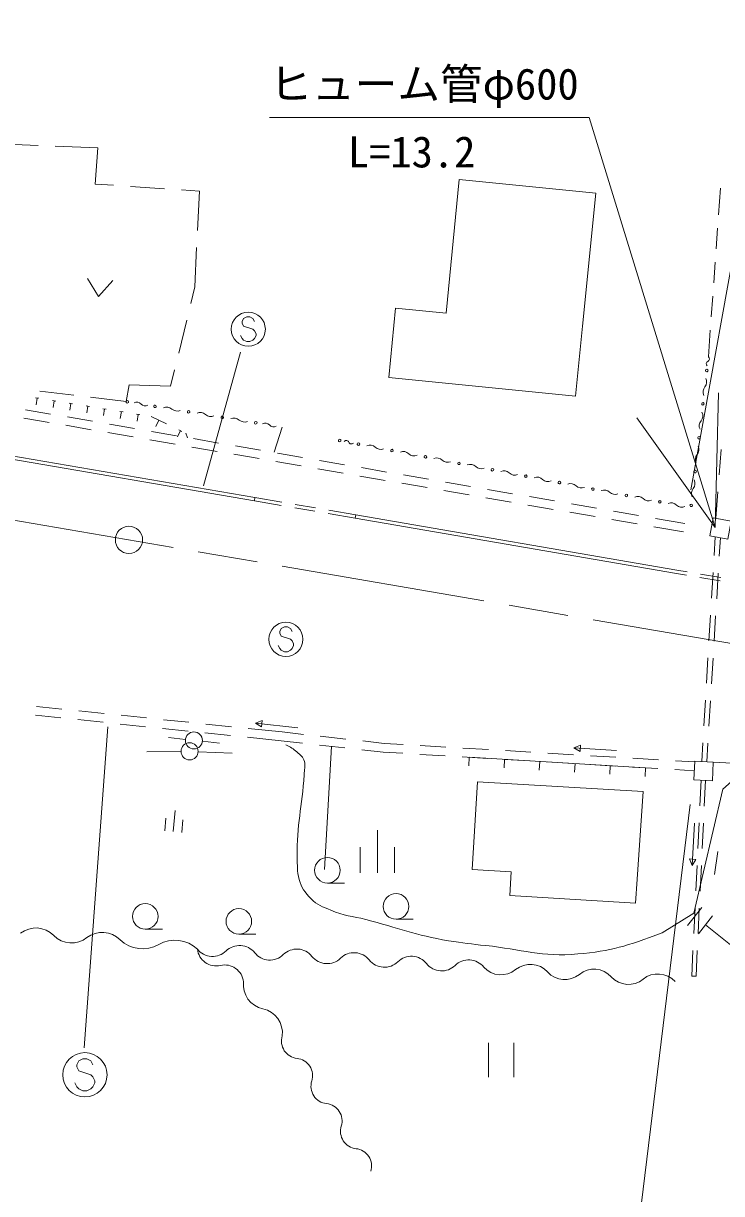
# Model space of a CAD drawing. Units: millimetres, scale not verified. Extents: x 40000 to 680000, y 20000 to 380000.
# Drawn here: x 369676 to 410627, y 259314 to 327999 of the extents above; entities that cross this region are included whole.
import ezdxf
from ezdxf.enums import TextEntityAlignment as Align

# ---------------------------------------------------------------- set-up
doc = ezdxf.new("R2010")
doc.units = ezdxf.units.MM
doc.header["$LTSCALE"] = 1000
doc.linetypes.add('CHAIN', pattern=[18.5, 12, -1.5, 3.5, -1.5])
for name, color, linetype, lineweight in [('M-BGD', 7, 'Continuous', 13), ('M-BMK', 2, 'CHAIN', 13), ('M-BMK-SRVR', 3, 'Continuous', 13), ('M-STR-HTXT', 7, 'Continuous', 13), ('M-STR-STRC', 7, 'Continuous', 13)]:
    doc.layers.add(name, color=color, linetype=linetype, lineweight=lineweight)
doc.styles.add('ＭＳ ゴシック', font='')
doc.styles.get('ＭＳ ゴシック').set_extended_font_data('MS Gothic')

msp = doc.modelspace()

# ---------------------------------------------------------------- linework, layer by layer
at = {"layer": 'M-BGD'}
for p, q in [((368065, 320932), (370548, 320831)), ((371547, 320790), (374031, 320688)), ((374031, 320688), (373891, 318572)), ((373891, 318572), (374950, 318500)), ((375947, 318431), (377943, 318295)), ((378940, 318226), (379999, 318154)), ((379999, 318154), (379886, 315845)), ((410453, 316769), (410564, 318324)), ((410309, 314775), (410395, 315971)), ((379836, 314846), (379723, 312537)), ((410166, 312780), (410252, 313977)), ((373426, 313032), (374085, 311971)), ((374085, 311971), (374920, 312901)), ((379723, 312537), (379487, 311561)), ((410022, 310785), (410108, 311982)), ((379252, 310589), (378782, 308645)), ((382593, 310684), (382503, 310503)), ((382503, 310503), (382503, 310412)), ((382775, 310775), (382593, 310684)), ((382957, 310775), (382775, 310775)), ((383139, 310684), (382957, 310775)), ((383230, 310503), (383139, 310684)), ((382503, 310412), (382593, 310230)), ((382593, 310230), (383139, 310048)), ((383139, 310048), (383230, 309957)), ((383230, 309957), (383321, 309775)), ((383321, 309775), (383321, 309684)), ((409853, 308433), (409965, 309987)), ((382503, 309503), (382412, 309684)), ((382593, 309412), (382503, 309503)), ((382775, 309321), (382593, 309412)), ((382957, 309321), (382775, 309321)), ((383139, 309412), (382957, 309321)), ((383230, 309503), (383139, 309412)), ((383321, 309684), (383230, 309503)), ((380239, 300852), (382416, 308698)), ((378547, 307673), (378311, 306697)), ((372623, 306177), (370638, 306420)), ((375874, 306788), (375711, 305799)), ((378311, 306697), (375874, 306788)), ((370390, 306025), (370587, 305993)), ((370488, 306009), (370424, 305614)), ((371377, 305865), (371574, 305833)), ((371475, 305849), (371411, 305454)), ((372364, 305705), (372561, 305673)), ((372463, 305689), (372399, 305294)), ((375711, 305799), (373616, 306055)), ((371270, 305071), (369792, 305326)), ((373351, 305545), (373548, 305513)), ((373450, 305529), (373386, 305134)), ((374338, 305385), (374536, 305353)), ((374437, 305369), (374373, 304975)), ((375325, 305226), (375523, 305194)), ((375424, 305210), (375360, 304815)), ((376312, 305066), (376510, 305034)), ((376411, 305050), (376347, 304655)), ((371183, 304578), (369705, 304833)), ((373646, 304153), (372168, 304408)), ((373734, 304645), (372255, 304900)), ((376197, 304220), (374719, 304475)), ((377171, 304927), (378070, 304490)), ((377620, 304708), (377446, 304348)), ((384852, 304307), (384380, 302826)), ((362698, 303699), (383256, 300169)), ((376110, 303728), (374632, 303983)), ((378661, 303795), (377183, 304050)), ((378880, 304097), (378705, 303737)), ((378790, 304140), (378970, 304053)), ((379202, 303940), (379307, 303683)), ((381124, 303369), (379646, 303625)), ((362664, 303501), (383222, 299972)), ((378573, 303302), (377095, 303558)), ((381037, 302877), (379559, 303132)), ((383588, 302944), (382110, 303199)), ((410602, 302992), (410487, 301496)), ((383501, 302452), (382022, 302707)), ((385964, 302026), (384486, 302282)), ((386051, 302519), (384573, 302774)), ((388515, 302093), (387037, 302349)), ((388428, 301601), (386950, 301856)), ((390979, 301668), (389500, 301923)), ((390891, 301176), (389413, 301431)), ((393355, 300751), (391877, 301006)), ((393442, 301243), (391964, 301498)), ((395906, 300818), (394427, 301073)), ((383256, 300169), (383222, 299972)), ((383256, 300169), (384832, 299897)), ((395818, 300325), (394340, 300580)), ((398282, 299900), (396804, 300155)), ((398369, 300392), (396891, 300647)), ((400833, 299967), (399355, 300222)), ((410411, 300499), (410293, 298956)), ((383222, 299972), (384798, 299700)), ((385586, 299564), (386769, 299360)), ((385620, 299761), (386803, 299557)), ((400746, 299475), (399267, 299730)), ((403296, 299542), (401818, 299797)), ((387557, 299223), (389133, 298951)), ((387591, 299421), (389167, 299148)), ((389167, 299148), (389133, 298951)), ((389133, 298951), (407976, 295713)), ((389167, 299148), (408010, 295910)), ((403209, 299049), (401731, 299305)), ((405673, 298624), (404194, 298879)), ((405760, 299116), (404282, 299372)), ((408477, 298647), (406745, 298946)), ((408392, 298155), (406658, 298454)), ((410193, 296758), (410260, 297865)), ((410491, 296724), (410557, 297810)), ((407976, 295713), (408572, 295611)), ((408010, 295910), (408605, 295808)), ((409360, 295475), (410543, 295271)), ((409394, 295672), (410576, 295469)), ((410041, 294263), (410132, 295760)), ((410340, 294229), (410430, 295726)), ((409889, 291767), (409980, 293264)), ((410188, 291733), (410279, 293230)), ((384800, 292484), (384709, 292302)), ((384709, 292302), (384709, 292211)), ((384709, 292211), (384800, 292029)), ((384981, 292574), (384800, 292484)), ((384800, 292029), (385345, 291847)), ((385163, 292574), (384981, 292574)), ((385345, 292484), (385163, 292574)), ((385436, 292302), (385345, 292484)), ((384709, 291302), (384618, 291484)), ((384800, 291211), (384709, 291302)), ((385345, 291847), (385436, 291756)), ((385436, 291302), (385345, 291211)), ((385436, 291756), (385527, 291574)), ((385527, 291484), (385436, 291302)), ((385527, 291574), (385527, 291484)), ((384981, 291120), (384800, 291211)), ((385163, 291120), (384981, 291120)), ((385345, 291211), (385163, 291120)), ((409738, 289272), (409829, 290769)), ((410036, 289238), (410127, 290735)), ((370434, 287908), (371926, 287753)), ((409586, 286776), (409677, 288274)), ((409885, 286742), (409976, 288240)), ((370379, 287391), (371871, 287236)), ((372866, 287132), (374358, 286977)), ((372921, 287649), (374413, 287494)), ((375407, 287390), (376899, 287235)), ((377894, 287131), (379386, 286976)), ((375353, 286873), (376845, 286718)), ((377839, 286614), (379331, 286459)), ((380380, 286872), (381872, 286717)), ((382867, 286614), (384844, 286408)), ((383678, 287075), (383285, 286929)), ((385771, 286661), (383285, 286929)), ((383285, 286929), (383638, 286702)), ((383638, 286702), (383678, 287075)), ((379180, 285974), (378187, 286093)), ((380174, 285863), (381169, 285759)), ((380326, 286355), (381818, 286200)), ((382812, 286096), (384788, 285891)), ((384788, 285891), (386047, 285751)), ((384844, 286408), (386097, 286268)), ((387091, 286158), (388581, 285992)), ((389575, 285882), (390828, 285742)), ((390828, 285742), (391955, 285675)), ((409459, 284671), (409526, 285778)), ((409758, 284658), (409824, 285744)), ((378924, 285268), (376924, 285251)), ((379924, 285253), (381922, 285174)), ((387041, 285640), (388531, 285474)), ((387331, 278337), (387749, 285561)), ((389525, 285364), (390784, 285224)), ((390784, 285224), (391921, 285156)), ((392919, 285096), (394416, 285006)), ((392953, 285615), (394450, 285525)), ((395448, 285465), (396946, 285375)), ((397944, 285315), (399441, 285225)), ((400439, 285166), (401937, 285076)), ((402347, 285642), (401961, 285477)), ((404457, 285331), (401961, 285477)), ((401961, 285477), (402325, 285268)), ((402325, 285268), (402347, 285642)), ((395414, 284946), (396912, 284856)), ((395827, 284921), (395797, 284422)), ((395827, 284921), (406170, 284301)), ((397896, 284797), (397866, 284298)), ((397910, 284796), (399407, 284707)), ((399964, 284673), (399934, 284174)), ((400405, 284647), (401903, 284557)), ((402033, 284549), (402003, 284050)), ((402901, 284497), (404398, 284407)), ((402935, 285016), (404432, 284926)), ((404101, 284425), (404071, 283926)), ((405430, 284866), (406928, 284776)), ((407926, 284716), (409052, 284649)), ((405396, 284347), (406894, 284257)), ((406170, 284301), (406140, 283802)), ((406170, 284301), (406140, 283802)), ((407892, 284198), (409028, 284129)), ((409358, 282074), (409431, 283579)), ((409608, 282063), (409680, 283567)), ((378461, 280558), (378571, 281803)), ((378029, 281349), (377963, 280601)), ((379025, 281261), (378960, 280514)), ((409048, 281064), (408902, 278568)), ((409238, 279577), (409310, 281076)), ((409488, 279566), (409560, 281064)), ((390435, 280640), (390435, 278140)), ((389435, 279640), (389435, 278140)), ((391435, 279640), (391435, 278140)), ((409111, 278932), (408737, 278954)), ((408737, 278954), (408902, 278568)), ((408902, 278568), (409111, 278932)), ((410214, 278053), (410407, 279385)), ((409118, 277080), (409190, 278578)), ((409368, 277069), (409440, 278567)), ((387507, 277543), (388507, 277543)), ((408631, 275059), (409467, 276114)), ((408998, 274583), (409070, 276081)), ((409248, 274571), (409320, 276070)), ((409264, 274557), (410100, 275612)), ((376824, 274835), (377824, 274835)), ((391532, 275420), (392532, 275420)), ((409682, 275084), (411159, 273914)), ((382312, 274542), (383312, 274542)), ((408878, 272080), (408950, 273584)), ((409128, 272068), (409200, 273573)), ((409128, 272068), (408878, 272080)), ((396950, 268156), (396950, 266156)), ((398450, 268156), (398450, 266156)), ((373165, 267232), (372929, 267114)), ((373402, 267232), (373165, 267232)), ((373638, 267114), (373402, 267232)), ((372929, 267114), (372811, 266878)), ((372811, 266878), (372811, 266759)), ((372811, 266759), (372929, 266523)), ((372929, 266523), (373638, 266287)), ((373756, 266878), (373638, 267114)), ((372811, 265578), (372693, 265814)), ((373638, 266287), (373756, 266168)), ((373756, 266168), (373874, 265932)), ((373874, 265814), (373756, 265578)), ((373874, 265932), (373874, 265814)), ((372929, 265459), (372811, 265578)), ((373165, 265341), (372929, 265459)), ((373402, 265341), (373165, 265341)), ((373638, 265459), (373402, 265341)), ((373756, 265578), (373638, 265459))]:
    msp.add_line(p, q, dxfattribs=at)
for points in [[(391115, 307214), (391497, 311292), (394464, 310998), (395242, 318834), (403249, 318040)], [(403249, 318040), (402473, 310221), (402067, 306127), (391115, 307214)], [(410137, 284633), (419723, 284133), (437876, 282476), (448412, 280939), (455943, 279335), (455918, 279225), (455797, 277051), (454468, 273108), (454305, 272809), (452668, 265684), (452244, 261117)], [(407144, 274617), (409001, 275775), (410699, 283054), (411734, 283963), (419723, 284133)], [(405672, 277774), (406035, 282911), (396305, 283490), (395991, 278333)], [(395991, 278333), (398288, 278194), (398204, 276811), (405586, 276362), (405672, 277774)]]:
    msp.add_lwpolyline(points, dxfattribs=at)
for points in [[(409942, 297923), (410136, 298981), (411196, 298787), (411002, 297729)], [(410137, 284641), (410088, 283549), (409004, 283598), (409054, 284690)]]:
    msp.add_lwpolyline(points, close=True, dxfattribs=at)
for centre, radius in [((382866, 310048), 1000), ((385072, 291847), 1000), ((379424, 285272), 500), ((379677, 285914), 500), ((387507, 278293), 750), ((391532, 276170), 750), ((376824, 275585), 750), ((382312, 275292), 750), ((373283, 266287), 1300)]:
    msp.add_circle(centre, radius, dxfattribs=at)
for centre, radius, start, end in [((409752, 308307), 161, 295.63431, 51.21139), ((409891, 308018), 161, 115.63431, 231.21139), ((409301, 306955), 454, 320.02436, 26.82134), ((409759, 307623), 75, 354.96658, 174.96658), ((409759, 307623), 75, 174.96658, 354.96658), ((409997, 306371), 454, 140.02436, 206.82134), ((375771, 305789), 75, 354.96658, 174.96658), ((375771, 305789), 75, 174.96658, 354.96658), ((376336, 305454), 315, 40.33858, 121.12846), ((376816, 305861), 315, 220.33858, 301.12846), ((409534, 305670), 75, 354.96658, 174.96658), ((409534, 305670), 75, 174.96658, 354.96658), ((377394, 305524), 75, 354.96658, 174.96658), ((377394, 305524), 75, 174.96658, 354.96658), ((378074, 305029), 454, 47.33503, 114.13201), ((378689, 305697), 454, 227.33503, 294.13201), ((379368, 305202), 75, 354.96658, 174.96658), ((379368, 305202), 75, 174.96658, 354.96658), ((380047, 304707), 454, 47.33503, 114.13201), ((380663, 305375), 454, 227.33503, 294.13201), ((409072, 304968), 454, 320.02436, 26.82134), ((381342, 304880), 75, 354.96658, 174.96658), ((381342, 304880), 75, 174.96658, 354.96658), ((382021, 304385), 454, 47.33503, 114.13201), ((382637, 305053), 454, 227.33503, 294.13201), ((383302, 304560), 75, 354.96658, 174.96658), ((383302, 304560), 75, 174.96658, 354.96658), ((383867, 304225), 315, 40.33858, 121.12846), ((384347, 304632), 315, 220.33858, 301.12846), ((409768, 304385), 454, 140.02436, 206.82134), ((388228, 303519), 75, 354.96658, 174.96658), ((409305, 303683), 75, 354.96658, 174.96658), ((409305, 303683), 75, 174.96658, 354.96658), ((388228, 303519), 75, 174.96658, 354.96658), ((388612, 303358), 161, 21.35361, 136.93069), ((388911, 303475), 161, 201.35361, 316.93069), ((389329, 303308), 75, 354.96658, 174.96658), ((389329, 303308), 75, 174.96658, 354.96658), ((389994, 302794), 454, 45.74366, 112.54064), ((390628, 303445), 454, 225.74366, 292.54064), ((391293, 302931), 75, 354.96658, 174.96658), ((391293, 302931), 75, 174.96658, 354.96658), ((408843, 302981), 454, 320.02436, 26.82134), ((391958, 302417), 454, 45.74366, 112.54064), ((392592, 303068), 454, 225.74366, 292.54064), ((393257, 302554), 75, 354.96658, 174.96658), ((393257, 302554), 75, 174.96658, 354.96658), ((393923, 302041), 454, 45.74366, 112.54064), ((394557, 302691), 454, 225.74366, 292.54064), ((395222, 302177), 75, 354.96658, 174.96658), ((409539, 302398), 454, 140.02436, 206.82134), ((395222, 302177), 75, 174.96658, 354.96658), ((395887, 301664), 454, 45.74366, 112.54064), ((396521, 302314), 454, 225.74366, 292.54064), ((397186, 301801), 75, 354.96658, 174.96658), ((397186, 301801), 75, 174.96658, 354.96658), ((397851, 301287), 454, 45.74366, 112.54064), ((398485, 301938), 454, 225.74366, 292.54064), ((409076, 301696), 75, 354.96658, 174.96658), ((409076, 301696), 75, 174.96658, 354.96658), ((399150, 301424), 75, 354.96658, 174.96658), ((399150, 301424), 75, 174.96658, 354.96658), ((399815, 300910), 454, 45.74366, 112.54064), ((400449, 301561), 454, 225.74366, 292.54064), ((401114, 301047), 75, 354.96658, 174.96658), ((401114, 301047), 75, 174.96658, 354.96658), ((401779, 300534), 454, 45.74366, 112.54064), ((402413, 301184), 454, 225.74366, 292.54064), ((408614, 300994), 454, 320.02436, 26.82134), ((403078, 300671), 75, 354.96658, 174.96658), ((403078, 300671), 75, 174.96658, 354.96658), ((403744, 300157), 454, 45.74366, 112.54064), ((404377, 300807), 454, 225.74366, 292.54064), ((405043, 300294), 75, 354.96658, 174.96658), ((405043, 300294), 75, 174.96658, 354.96658), ((405708, 299780), 454, 45.74366, 112.54064), ((409310, 300411), 454, 140.02436, 206.82134), ((406342, 300431), 454, 225.74366, 292.54064), ((407007, 299917), 75, 354.96658, 174.96658), ((407007, 299917), 75, 174.96658, 354.96658), ((407672, 299403), 454, 45.74366, 112.54064), ((408306, 300054), 454, 225.74366, 292.54064), ((408847, 299709), 75, 354.96658, 174.96658), ((408847, 299709), 75, 174.96658, 354.96658), ((370411, 273452), 1455, 44.16299, 128.30086), ((372499, 275480), 1455, 224.16299, 308.30086), ((374303, 273195), 1455, 44.16299, 128.30086), ((376668, 275613), 1927, 226.7432, 299.44618), ((378563, 272256), 1927, 46.7432, 119.44618), ((380770, 274362), 1131, 218.35498, 314.45234), ((380977, 273773), 1099, 185.92879, 283.4964), ((382355, 272747), 1131, 38.35498, 134.45234), ((384129, 274151), 1131, 218.35498, 314.45234), ((385713, 272536), 1131, 38.35498, 134.45234), ((389072, 272325), 1131, 38.35498, 134.45234), ((381490, 271635), 1099, 5.92879, 103.4964), ((387487, 273940), 1131, 218.35498, 314.45234), ((390846, 273729), 1131, 218.35498, 314.45234), ((392430, 272114), 1131, 38.35498, 134.45234), ((394205, 273517), 1131, 218.35498, 314.45234), ((395789, 271902), 1131, 38.35498, 134.45234), ((399407, 271411), 1360, 42.09083, 129.27929), ((397685, 273516), 1360, 222.09083, 309.27929), ((401425, 273234), 1360, 222.09083, 309.27929), ((403147, 271128), 1360, 42.09083, 129.27929), ((405166, 272952), 1360, 222.09083, 309.27929), ((406887, 270846), 1360, 42.09083, 129.27929), ((384036, 271587), 1462, 173.65088, 257.60494), ((383408, 268732), 1462, 353.65088, 77.60494), ((385835, 268262), 1022, 162.42183, 263.89401), ((385617, 266231), 1022, 342.42183, 83.89401), ((387565, 265614), 1022, 162.42183, 263.89401), ((387348, 263583), 1022, 342.42183, 83.89401), ((389295, 262966), 1022, 162.42183, 263.89401), ((389078, 260934), 1022, 342.42183, 83.89401)]:
    msp.add_arc(centre, radius, start, end, dxfattribs=at)
msp.add_open_spline([(385075, 285652), (385374, 285501), (385494, 285442), (385712, 285242), (385919, 285052), (386097, 284952), (386159, 284677), (386226, 284381), (386151, 284203), (386136, 283900), (386040, 282011), (385682, 280965), (385736, 279074), (385750, 278557), (385720, 278255), (385853, 277756), (385986, 277258), (386180, 276999), (386536, 276626), (386903, 276242), (387228, 276160), (387713, 275943), (388469, 275606), (388961, 275610), (389761, 275402), (391654, 274909), (392681, 274475), (394611, 274154), (395461, 274013), (395943, 273963), (396800, 273872), (398903, 273648), (400084, 273197), (402191, 273377), (404178, 273548), (405027, 273841), (407144, 274617)], degree=3, knots=[0, 0, 0, 0, 1, 1, 1, 2, 2, 2, 3, 3, 3, 4, 4, 4, 5, 5, 5, 6, 6, 6, 7, 7, 7, 8, 8, 8, 9, 9, 9, 10, 10, 10, 11, 11, 11, 12, 12, 12, 12], dxfattribs=at)
at = {"layer": 'M-BMK'}
msp.add_line((311931, 308677), (464073, 282512), dxfattribs=at)
at = {"layer": 'M-BMK-SRVR'}
msp.add_circle((375867, 297682), 800, dxfattribs=at)
at = {"layer": 'M-STR-HTXT'}
for p, q in [((408831, 300616), (415032, 335090)), ((402860, 322478), (384110, 322478)), ((410253, 298405), (402860, 322478)), ((410253, 298405), (410441, 306309)), ((410253, 298405), (405661, 304841)), ((408785, 282144), (403458, 238701))]:
    msp.add_line(p, q, dxfattribs=at)
at = {"layer": 'M-STR-STRC'}
msp.add_line((373238, 267873), (374636, 286705), dxfattribs=at)

# ---------------------------------------------------------------- texts
at = {"layer": 'M-STR-HTXT', "style": 'ＭＳ ゴシック'}
msp.add_text('ヒューム管φ600', height=1833, dxfattribs=at).set_placement((384110, 322978), align=Align.BOTTOM_LEFT)
msp.add_text('L=13.2', height=1833, dxfattribs=at).set_placement((392447, 318995), align=Align.BOTTOM_CENTER)

doc.saveas('drawing.dxf')
